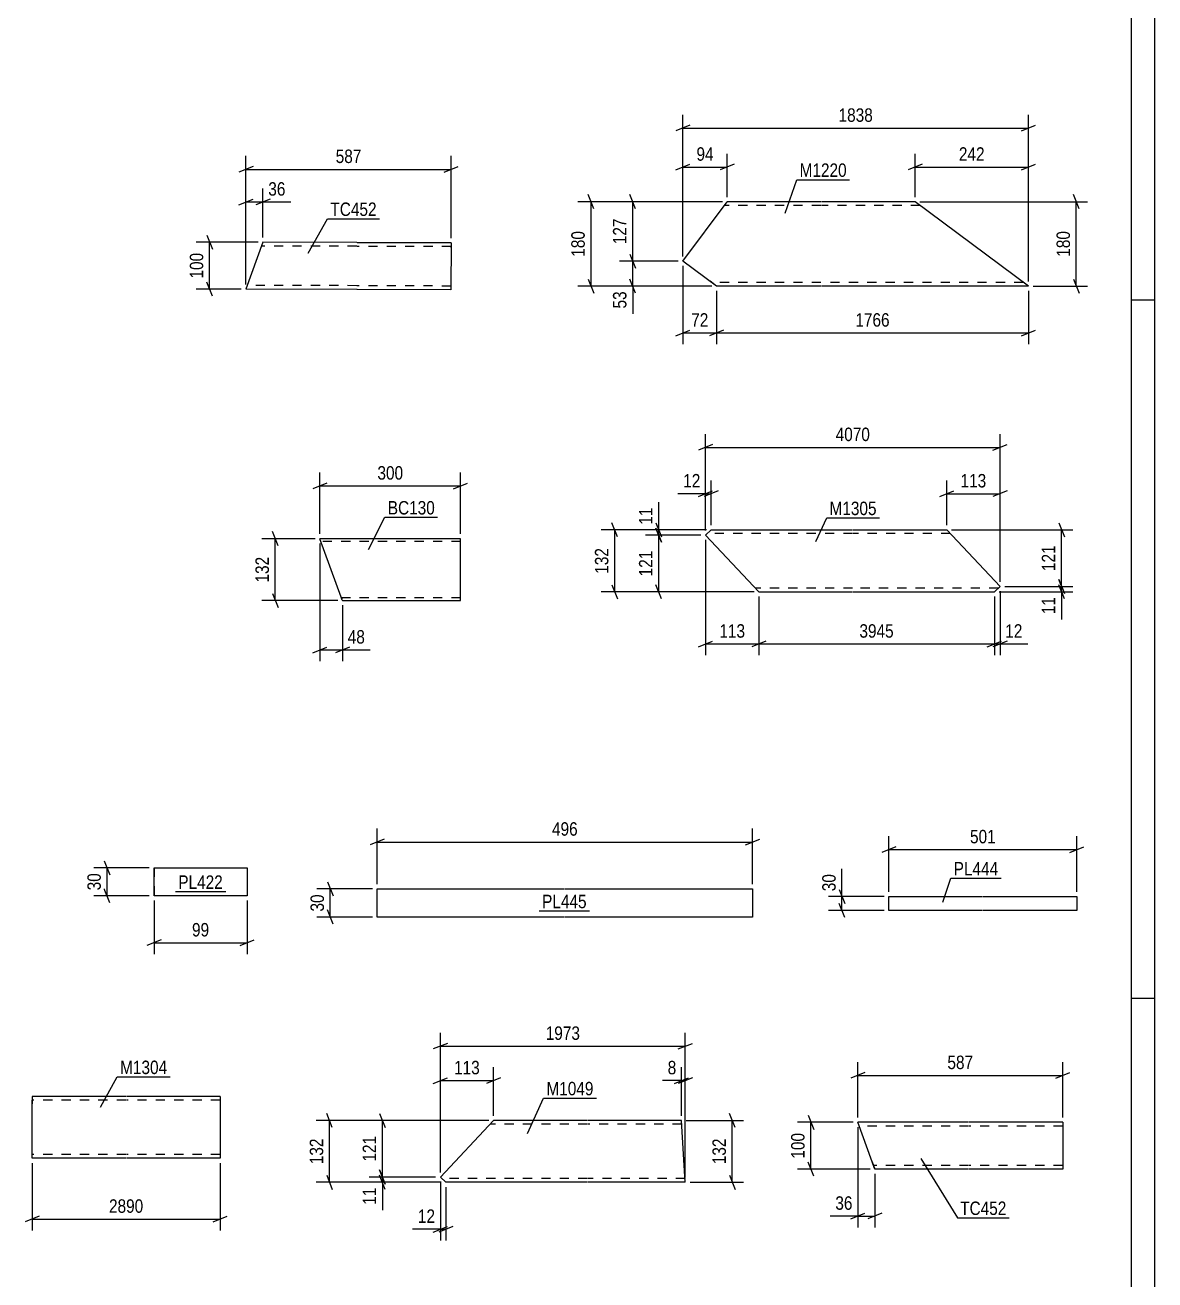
# Model space of a CAD drawing. Header units: millimetres. Extents: x 0 to 1189, y 0 to 841.
# Drawn here: x 948 to 1189, y 387 to 654.6 of the extents above; entities that cross this region are included whole.
import ezdxf

# ---------------------------------------------------------------- set-up
doc = ezdxf.new("R2010")
doc.units = ezdxf.units.MM
doc.linetypes.add('DXK_LINE_DOT2', pattern=[3.9198, 1.9599, -1.9599])
doc.styles.add('Arial Narrow', font='ARIALN.TTF', dxfattribs={"height": 0.2})

# ---------------------------------------------------------------- blocks, each defined once
blk = doc.blocks.new('Unknown-814738513-1135')
at = {"color": 5, "linetype": 'Continuous'}
for p, q in [((1189, 0), (1189, 841)), ((1184, 5), (1184, 836)), ((1189, 596), (1184, 596)), ((1189, 447), (1184, 447))]:
    blk.add_line(p, q, dxfattribs=at)
blk = doc.blocks.new('Part-814738513-17698 - 17669')
at = {"color": 2, "linetype": 'Continuous'}
for p, q in [((1149.25, 420.63), (1125.61, 420.63)), ((1128.67, 412.23), (1125.61, 420.63)), ((1169.35, 420.63), (1149.35, 420.63)), ((1169.35, 420.63), (1169.35, 420.51)), ((1169.35, 420.51), (1169.35, 410.63)), ((1128.67, 412.23), (1129.25, 410.63)), ((1149.25, 410.63), (1129.25, 410.63)), ((1169.35, 410.63), (1149.35, 410.63))]:
    blk.add_line(p, q, dxfattribs=at)
at = {"color": 7, "linetype": 'DXK_LINE_DOT2'}
for p, q in [((1149.25, 419.83), (1125.9, 419.83)), ((1169.35, 419.83), (1149.35, 419.83)), ((1129.21, 410.75), (1128.67, 412.23)), ((1128.96, 411.43), (1128.94, 411.49)), ((1149.25, 411.43), (1128.96, 411.43)), ((1169.35, 411.43), (1149.35, 411.43)), ((1169.35, 411.43), (1169.35, 411.49))]:
    blk.add_line(p, q, dxfattribs=at)
blk = doc.blocks.new('Part-814738513-7806 - 7799')
at = {"color": 2, "linetype": 'Continuous'}
for p, q in [((998.74, 608.31), (995.11, 598.32)), ((1018.74, 608.26), (998.74, 608.31)), ((1038.86, 608.18), (1018.84, 608.23)), ((1038.86, 608.18), (1038.84, 598.18)), ((1018.74, 598.26), (995.11, 598.32)), ((1038.84, 598.18), (1018.84, 598.23))]:
    blk.add_line(p, q, dxfattribs=at)
at = {"color": 7, "linetype": 'DXK_LINE_DOT2'}
for p, q in [((998.43, 607.45), (998.45, 607.51)), ((1018.74, 607.46), (998.45, 607.51)), ((998.37, 607.28), (998.39, 607.33)), ((1038.86, 607.38), (1018.84, 607.43)), ((1038.86, 607.32), (1038.86, 607.38)), ((1038.86, 607.14), (1038.86, 607.19)), ((1018.74, 599.06), (995.4, 599.12)), ((1038.85, 598.98), (1018.84, 599.03))]:
    blk.add_line(p, q, dxfattribs=at)
blk = doc.blocks.new('Part-814738513-7669 - 7663')
at = {"color": 2, "linetype": 'Continuous'}
for p, q in [((1040.89, 545.1), (1010.89, 545.1)), ((1015.43, 532.64), (1010.89, 545.1)), ((1040.89, 531.9), (1040.89, 545.1)), ((1015.66, 531.99), (1015.43, 532.64)), ((1015.66, 531.99), (1015.7, 531.9)), ((1015.7, 531.9), (1040.89, 531.9))]:
    blk.add_line(p, q, dxfattribs=at)
at = {"color": 7, "linetype": 'DXK_LINE_DOT2'}
for p, q in [((1040.89, 544.5), (1011.11, 544.5)), ((1015.43, 532.64), (1015.57, 532.25)), ((1015.48, 532.5), (1015.46, 532.54)), ((1040.89, 532.5), (1015.48, 532.5)), ((1040.89, 532.5), (1040.89, 532.54))]:
    blk.add_line(p, q, dxfattribs=at)
blk = doc.blocks.new('Part-814738513-6890 - 6884')
at = {"color": 2, "linetype": 'Continuous'}
for p, q in [((949.49, 426.15), (949.49, 424.55)), ((969.49, 426.15), (949.49, 426.15)), ((989.59, 426.15), (969.59, 426.15)), ((989.59, 426.15), (989.59, 424.55)), ((949.49, 413.94), (949.49, 424.55)), ((989.59, 424.55), (989.59, 412.95)), ((949.49, 413.07), (949.49, 413.94)), ((949.49, 412.95), (949.49, 413.07)), ((969.49, 412.95), (949.49, 412.95)), ((989.59, 412.95), (969.59, 412.95))]:
    blk.add_line(p, q, dxfattribs=at)
at = {"color": 7, "linetype": 'DXK_LINE_DOT2'}
for p, q in [((989.59, 426.03), (989.59, 424.55)), ((969.49, 425.35), (949.49, 425.35)), ((949.49, 425.29), (949.49, 425.35)), ((949.49, 425.16), (949.49, 425.29)), ((949.49, 425.11), (949.49, 425.16)), ((949.49, 424.55), (949.49, 425.11)), ((989.59, 425.35), (969.59, 425.35)), ((989.59, 425.29), (989.59, 425.35)), ((989.59, 425.11), (989.59, 425.16)), ((949.49, 413.75), (949.49, 413.81)), ((969.49, 413.75), (949.49, 413.75)), ((949.49, 412.95), (949.49, 413.07)), ((989.59, 413.75), (969.59, 413.75))]:
    blk.add_line(p, q, dxfattribs=at)
blk = doc.blocks.new('Part-814738513-7427 - 7423')
at = {"color": 2, "linetype": 'Continuous'}
for p, q in [((975.49, 468.92), (975.49, 474.92)), ((975.49, 474.92), (975.49, 474.92)), ((975.49, 474.92), (995.36, 474.92)), ((995.36, 474.92), (995.36, 468.92)), ((975.49, 468.92), (975.49, 468.92)), ((995.36, 468.92), (975.49, 468.92))]:
    blk.add_line(p, q, dxfattribs=at)
at = {"color": 7, "linetype": 'DXK_LINE_DOT2'}
for p, q in [((975.49, 474.92), (975.49, 468.92)), ((995.36, 474.92), (995.36, 474.92)), ((995.36, 474.92), (995.36, 468.92)), ((995.36, 468.92), (995.36, 468.92))]:
    blk.add_line(p, q, dxfattribs=at)
blk = doc.blocks.new('Part-814738513-1690 - 1674')
at = {"color": 2, "linetype": 'Continuous'}
for p, q in [((1094.36, 546.97), (1093.16, 545.84)), ((1094.36, 546.97), (1124.51, 546.97)), ((1124.61, 546.97), (1144.61, 546.97)), ((1144.61, 546.97), (1155.96, 534.9)), ((1093.16, 545.84), (1104.51, 533.77)), ((1104.51, 533.77), (1124.51, 533.77)), ((1124.61, 533.77), (1154.75, 533.77)), ((1155.96, 534.9), (1154.75, 533.77))]:
    blk.add_line(p, q, dxfattribs=at)
at = {"color": 7, "linetype": 'DXK_LINE_DOT2'}
for p, q in [((1124.51, 546.17), (1093.51, 546.17)), ((1145.36, 546.17), (1124.61, 546.17)), ((1124.51, 534.57), (1103.75, 534.57)), ((1155.6, 534.57), (1124.61, 534.57))]:
    blk.add_line(p, q, dxfattribs=at)
blk = doc.blocks.new('Part-814738513-1244 - 1226')
at = {"color": 2, "linetype": 'Continuous'}
for p, q in [((1036.57, 408.96), (1047.92, 421.03)), ((1067.92, 421.03), (1047.92, 421.03)), ((1088.02, 421.03), (1068.02, 421.03)), ((1088.83, 407.83), (1088.02, 421.03)), ((1037.77, 407.83), (1036.57, 408.96)), ((1067.92, 407.83), (1037.77, 407.83)), ((1088.83, 407.83), (1068.02, 407.83))]:
    blk.add_line(p, q, dxfattribs=at)
at = {"color": 7, "linetype": 'DXK_LINE_DOT2'}
for p, q in [((1067.92, 420.23), (1047.17, 420.23)), ((1088.07, 420.23), (1068.02, 420.23)), ((1067.92, 408.63), (1036.92, 408.63)), ((1088.78, 408.63), (1068.02, 408.63)), ((1088.78, 408.63), (1088.78, 408.69))]:
    blk.add_line(p, q, dxfattribs=at)
blk = doc.blocks.new('Part-814738513-3129 - 3113')
at = {"color": 2, "linetype": 'Continuous'}
for p, q in [((1088.32, 604.31), (1097.75, 616.97)), ((1117.75, 616.97), (1097.75, 616.97)), ((1137.85, 616.97), (1117.85, 616.97)), ((1162.02, 598.97), (1137.85, 616.97)), ((1095.49, 598.97), (1088.32, 604.31)), ((1117.75, 598.97), (1095.49, 598.97)), ((1162.02, 598.97), (1117.85, 598.97))]:
    blk.add_line(p, q, dxfattribs=at)
at = {"color": 7, "linetype": 'DXK_LINE_DOT2'}
for p, q in [((1117.75, 616.17), (1097.15, 616.17)), ((1138.92, 616.17), (1117.85, 616.17)), ((1095.49, 598.97), (1094.1, 600)), ((1117.75, 599.77), (1094.41, 599.77)), ((1160.95, 599.77), (1117.85, 599.77))]:
    blk.add_line(p, q, dxfattribs=at)
blk = doc.blocks.new('Part-814738513-7732 - 7728')
at = {"color": 2, "linetype": 'Continuous'}
for p, q in [((1023.09, 464.41), (1023.09, 470.41)), ((1023.09, 470.41), (1063.09, 470.41)), ((1063.19, 470.41), (1103.19, 470.41)), ((1103.19, 470.41), (1103.19, 464.41)), ((1063.09, 464.41), (1023.09, 464.41)), ((1103.19, 464.41), (1063.19, 464.41))]:
    blk.add_line(p, q, dxfattribs=at)
blk = doc.blocks.new('Part-814738513-7755 - 7749')
at = {"color": 2, "linetype": 'Continuous'}
for p, q in [((1132.25, 465.78), (1132.25, 468.78)), ((1132.25, 468.78), (1152.25, 468.78)), ((1152.35, 468.78), (1172.35, 468.78)), ((1172.35, 468.78), (1172.35, 465.78)), ((1152.25, 465.78), (1132.25, 465.78)), ((1172.35, 465.78), (1152.35, 465.78))]:
    blk.add_line(p, q, dxfattribs=at)
blk = doc.blocks.new('StraightDimension-814738513-17823 - 17669')
at = {"color": 7, "linetype": 'Continuous'}
for p, q in [((1125.61, 419.63), (1125.61, 398.23)), ((1129.25, 409.63), (1129.25, 398.23)), ((1124.11, 400.03), (1127.11, 401.23)), ((1125.61, 400.63), (1129.25, 400.63)), ((1130.75, 401.23), (1127.75, 400.03))]:
    blk.add_line(p, q, dxfattribs=at)
at = {"color": 0}
blk.add_wipeout([(1125.09, 401.38), (1125.09, 405.58), (1120.23, 405.58), (1120.23, 401.38)], dxfattribs=at)
at = {"color": 7, "linetype": 'Continuous'}
blk.add_line((1125.61, 400.63), (1119.7, 400.63), dxfattribs=at)
blk.add_line((1125.61, 400.63), (1119.7, 400.63), dxfattribs=at)
at = {"color": 3, "style": 'Arial Narrow'}
blk.add_text('36', height=2.863, dxfattribs=at).set_placement((1120.83, 401.98))
blk = doc.blocks.new('StraightDimension-814738513-17827 - 17669')
at = {"color": 7, "linetype": 'Continuous'}
for p, q in [((1124.61, 420.63), (1112.76, 420.63)), ((1115.01, 422.13), (1116.21, 419.13)), ((1115.61, 410.63), (1115.61, 420.63)), ((1116.21, 409.13), (1115.01, 412.13)), ((1128.25, 410.63), (1112.76, 410.63))]:
    blk.add_line(p, q, dxfattribs=at)
at = {"color": 0}
blk.add_wipeout([(1114.86, 418.97), (1110.66, 418.97), (1110.66, 412.28), (1114.86, 412.28)], dxfattribs=at)
at = {"color": 3, "style": 'Arial Narrow'}
blk.add_text('100', height=2.863, rotation=90.0002, dxfattribs=at).set_placement((1114.26, 412.88))
blk = doc.blocks.new('StraightDimension-814738513-17833 - 17669')
at = {"color": 7, "linetype": 'Continuous'}
for p, q in [((1127.11, 431.23), (1124.11, 430.03)), ((1125.61, 421.63), (1125.61, 433.48)), ((1167.85, 430.03), (1170.85, 431.23)), ((1169.35, 421.63), (1169.35, 433.48)), ((1125.61, 430.63), (1169.35, 430.63))]:
    blk.add_line(p, q, dxfattribs=at)
at = {"color": 0}
blk.add_wipeout([(1150.82, 431.38), (1150.82, 435.58), (1144.14, 435.58), (1144.14, 431.38)], dxfattribs=at)
at = {"color": 3, "style": 'Arial Narrow'}
blk.add_text('587', height=2.863, dxfattribs=at).set_placement((1144.74, 431.98))
blk = doc.blocks.new('StraightDimension-814738513-7827 - 7799')
at = {"color": 7, "linetype": 'Continuous'}
for p, q in [((995.11, 599.32), (995.11, 619.76)), ((998.74, 609.31), (998.74, 619.76)), ((993.61, 616.31), (996.61, 617.51)), ((995.11, 616.91), (998.74, 616.91)), ((1000.24, 617.51), (997.24, 616.31))]:
    blk.add_line(p, q, dxfattribs=at)
at = {"color": 0}
blk.add_wipeout([(1004.13, 617.66), (1004.13, 621.86), (999.27, 621.86), (999.27, 617.66)], dxfattribs=at)
at = {"color": 7, "linetype": 'Continuous'}
blk.add_line((998.74, 616.91), (1004.65, 616.91), dxfattribs=at)
blk.add_line((998.74, 616.91), (1004.65, 616.91), dxfattribs=at)
at = {"color": 3, "style": 'Arial Narrow'}
blk.add_text('36', height=2.863, dxfattribs=at).set_placement((999.87, 618.26))
blk = doc.blocks.new('StraightDimension-814738513-7809 - 7799')
at = {"color": 7, "linetype": 'Continuous'}
for p, q in [((997.74, 608.31), (984.49, 608.31)), ((986.74, 609.81), (987.94, 606.81)), ((987.34, 598.32), (987.34, 608.31)), ((987.94, 596.82), (986.74, 599.82)), ((994.11, 598.32), (984.49, 598.32))]:
    blk.add_line(p, q, dxfattribs=at)
at = {"color": 0}
blk.add_wipeout([(986.59, 606.66), (982.39, 606.66), (982.39, 599.98), (986.59, 599.98)], dxfattribs=at)
at = {"color": 3, "style": 'Arial Narrow'}
blk.add_text('100', height=2.863, rotation=90.0002, dxfattribs=at).set_placement((985.99, 600.58))
blk = doc.blocks.new('StraightDimension-814738513-7845 - 7799')
at = {"color": 7, "linetype": 'Continuous'}
for p, q in [((995.11, 599.32), (995.11, 626.72)), ((1038.87, 609.18), (1038.87, 626.72)), ((996.61, 624.47), (993.61, 623.27)), ((995.11, 623.87), (1038.87, 623.87)), ((1037.37, 623.27), (1040.37, 624.47))]:
    blk.add_line(p, q, dxfattribs=at)
at = {"color": 0}
blk.add_wipeout([(1020.33, 624.62), (1020.33, 628.82), (1013.65, 628.82), (1013.65, 624.62)], dxfattribs=at)
at = {"color": 3, "style": 'Arial Narrow'}
blk.add_text('587', height=2.863, dxfattribs=at).set_placement((1014.25, 625.22))
blk = doc.blocks.new('StraightDimension-814738513-7672 - 7663')
at = {"color": 7, "linetype": 'Continuous'}
for p, q in [((1012.39, 556.95), (1009.39, 555.75)), ((1010.89, 546.1), (1010.89, 559.2)), ((1039.39, 555.75), (1042.39, 556.95)), ((1040.89, 546.1), (1040.89, 559.2)), ((1010.89, 556.35), (1040.89, 556.35))]:
    blk.add_line(p, q, dxfattribs=at)
at = {"color": 0}
blk.add_wipeout([(1029.24, 557.1), (1029.24, 561.3), (1022.55, 561.3), (1022.55, 557.1)], dxfattribs=at)
at = {"color": 3, "style": 'Arial Narrow'}
blk.add_text('300', height=2.863, dxfattribs=at).set_placement((1023.15, 557.7))
blk = doc.blocks.new('StraightDimension-814738513-7708 - 7663')
at = {"color": 7, "linetype": 'Continuous'}
for p, q in [((1010.89, 544.1), (1010.89, 518.98)), ((1015.7, 530.9), (1015.7, 518.98)), ((1009.39, 520.78), (1012.39, 521.98)), ((1017.2, 521.98), (1014.2, 520.78)), ((1010.89, 521.38), (1015.7, 521.38))]:
    blk.add_line(p, q, dxfattribs=at)
at = {"color": 0}
blk.add_wipeout([(1021.08, 522.13), (1021.08, 526.33), (1016.22, 526.33), (1016.22, 522.13)], dxfattribs=at)
at = {"color": 7, "linetype": 'Continuous'}
blk.add_line((1015.7, 521.38), (1021.6, 521.38), dxfattribs=at)
blk.add_line((1015.7, 521.38), (1021.6, 521.38), dxfattribs=at)
at = {"color": 3, "style": 'Arial Narrow'}
blk.add_text('48', height=2.863, dxfattribs=at).set_placement((1016.82, 522.73))
blk = doc.blocks.new('StraightDimension-814738513-7683 - 7663')
at = {"color": 7, "linetype": 'Continuous'}
for p, q in [((1001.95, 543.6), (1000.75, 546.6)), ((1009.89, 545.1), (998.5, 545.1)), ((1001.35, 531.9), (1001.35, 545.1)), ((1000.75, 533.4), (1001.95, 530.4)), ((1014.7, 531.9), (998.5, 531.9))]:
    blk.add_line(p, q, dxfattribs=at)
at = {"color": 0}
blk.add_wipeout([(1000.6, 541.84), (996.4, 541.84), (996.4, 535.15), (1000.6, 535.15)], dxfattribs=at)
at = {"color": 3, "style": 'Arial Narrow'}
blk.add_text('132', height=2.863, rotation=90.0002, dxfattribs=at).set_placement((1000, 535.75))
blk = doc.blocks.new('StraightDimension-814738513-6893 - 6884')
at = {"color": 7, "linetype": 'Continuous'}
for p, q in [((949.49, 411.95), (949.49, 397.59)), ((989.59, 411.95), (989.59, 397.59)), ((950.99, 400.59), (947.99, 399.39)), ((949.49, 399.99), (989.59, 399.99)), ((988.09, 399.39), (991.09, 400.59))]:
    blk.add_line(p, q, dxfattribs=at)
at = {"color": 0}
blk.add_wipeout([(973.8, 400.74), (973.8, 404.94), (965.29, 404.94), (965.29, 400.74)], dxfattribs=at)
at = {"color": 3, "style": 'Arial Narrow'}
blk.add_text('2890', height=2.863, dxfattribs=at).set_placement((965.89, 401.34))
blk = doc.blocks.new('StraightDimension-814738513-7429 - 7423')
at = {"color": 7, "linetype": 'Continuous'}
for p, q in [((964.89, 476.42), (966.09, 473.42)), ((974.49, 474.92), (962.64, 474.92)), ((965.49, 468.92), (965.49, 474.92)), ((974.49, 468.92), (962.64, 468.92)), ((966.09, 467.42), (964.89, 470.42))]:
    blk.add_line(p, q, dxfattribs=at)
at = {"color": 0}
blk.add_wipeout([(964.74, 474.35), (960.54, 474.35), (960.54, 469.5), (964.74, 469.5)], dxfattribs=at)
at = {"color": 3, "style": 'Arial Narrow'}
blk.add_text('30', height=2.863, rotation=90.0002, dxfattribs=at).set_placement((964.14, 470.1))
blk = doc.blocks.new('StraightDimension-814738513-7436 - 7423')
at = {"color": 7, "linetype": 'Continuous'}
for p, q in [((975.49, 467.92), (975.49, 456.52)), ((995.36, 467.92), (995.36, 456.52)), ((976.99, 459.52), (973.99, 458.32)), ((975.49, 458.92), (995.36, 458.92)), ((993.86, 458.32), (996.86, 459.52))]:
    blk.add_line(p, q, dxfattribs=at)
at = {"color": 0}
blk.add_wipeout([(987.85, 459.67), (987.85, 463.87), (983, 463.87), (983, 459.67)], dxfattribs=at)
at = {"color": 3, "style": 'Arial Narrow'}
blk.add_text('99', height=2.863, dxfattribs=at).set_placement((983.6, 460.27))
blk = doc.blocks.new('StraightDimension-814738513-1833 - 1674')
at = {"color": 7, "linetype": 'Continuous'}
for p, q in [((1093.16, 544.84), (1093.16, 520.24)), ((1104.51, 532.77), (1104.51, 520.24)), ((1091.66, 522.04), (1094.66, 523.24)), ((1093.16, 522.64), (1104.51, 522.64)), ((1106.01, 523.24), (1103.01, 522.04))]:
    blk.add_line(p, q, dxfattribs=at)
at = {"color": 0}
blk.add_wipeout([(1102.17, 523.39), (1102.17, 527.59), (1095.49, 527.59), (1095.49, 523.39)], dxfattribs=at)
at = {"color": 3, "style": 'Arial Narrow'}
blk.add_text('113', height=2.863, dxfattribs=at).set_placement((1096.09, 523.99))
blk = doc.blocks.new('StraightDimension-814738513-1793 - 1674')
at = {"color": 7, "linetype": 'Continuous'}
for p, q in [((1093.16, 546.84), (1093.16, 567.42)), ((1155.96, 535.9), (1155.96, 567.42)), ((1094.66, 565.17), (1091.66, 563.97)), ((1154.46, 563.97), (1157.46, 565.17)), ((1093.16, 564.57), (1155.96, 564.57))]:
    blk.add_line(p, q, dxfattribs=at)
at = {"color": 0}
blk.add_wipeout([(1128.81, 565.32), (1128.81, 569.52), (1120.3, 569.52), (1120.3, 565.32)], dxfattribs=at)
at = {"color": 3, "style": 'Arial Narrow'}
blk.add_text('4070', height=2.863, dxfattribs=at).set_placement((1120.9, 565.92))
blk = doc.blocks.new('StraightDimension-814738513-11604 - 1674')
at = {"color": 7, "linetype": 'Continuous'}
for p, q in [((1093.36, 546.97), (1080.31, 546.97)), ((1082.56, 548.47), (1083.76, 545.47)), ((1083.76, 544.34), (1082.56, 547.34)), ((1083.16, 545.84), (1083.16, 546.97)), ((1092.16, 545.84), (1080.31, 545.84))]:
    blk.add_line(p, q, dxfattribs=at)
at = {"color": 0}
blk.add_wipeout([(1082.41, 552.35), (1078.21, 552.35), (1078.21, 547.49), (1082.41, 547.49)], dxfattribs=at)
at = {"color": 7, "linetype": 'Continuous'}
blk.add_line((1083.16, 546.97), (1083.16, 552.87), dxfattribs=at)
blk.add_line((1083.16, 546.97), (1083.16, 552.87), dxfattribs=at)
at = {"color": 3, "style": 'Arial Narrow'}
blk.add_text('11', height=2.863, rotation=90.0002, dxfattribs=at).set_placement((1081.81, 548.09))
blk = doc.blocks.new('StraightDimension-814738513-1693 - 1674')
at = {"color": 7, "linetype": 'Continuous'}
for p, q in [((1093.16, 546.84), (1093.16, 557.53)), ((1094.36, 547.97), (1094.36, 557.53)), ((1091.66, 554.08), (1094.66, 555.28)), ((1095.86, 555.28), (1092.86, 554.08)), ((1093.16, 554.68), (1094.36, 554.68))]:
    blk.add_line(p, q, dxfattribs=at)
at = {"color": 0}
blk.add_wipeout([(1092.63, 555.43), (1092.63, 559.63), (1087.78, 559.63), (1087.78, 555.43)], dxfattribs=at)
at = {"color": 7, "linetype": 'Continuous'}
blk.add_line((1093.16, 554.68), (1087.25, 554.68), dxfattribs=at)
blk.add_line((1093.16, 554.68), (1087.25, 554.68), dxfattribs=at)
at = {"color": 3, "style": 'Arial Narrow'}
blk.add_text('12', height=2.863, dxfattribs=at).set_placement((1088.38, 556.03))
blk = doc.blocks.new('StraightDimension-814738513-1820 - 1674')
at = {"color": 7, "linetype": 'Continuous'}
for p, q in [((1154.75, 532.77), (1154.75, 520.24)), ((1155.96, 533.9), (1155.96, 520.24)), ((1153.25, 522.04), (1156.25, 523.24)), ((1157.46, 523.24), (1154.46, 522.04)), ((1154.75, 522.64), (1155.96, 522.64))]:
    blk.add_line(p, q, dxfattribs=at)
at = {"color": 0}
blk.add_wipeout([(1161.34, 523.39), (1161.34, 527.59), (1156.48, 527.59), (1156.48, 523.39)], dxfattribs=at)
at = {"color": 7, "linetype": 'Continuous'}
blk.add_line((1155.96, 522.64), (1161.86, 522.64), dxfattribs=at)
blk.add_line((1155.96, 522.64), (1161.86, 522.64), dxfattribs=at)
at = {"color": 3, "style": 'Arial Narrow'}
blk.add_text('12', height=2.863, dxfattribs=at).set_placement((1157.08, 523.99))
blk = doc.blocks.new('StraightDimension-814738513-1804 - 1674')
at = {"color": 7, "linetype": 'Continuous'}
for p, q in [((1104.51, 532.77), (1104.51, 520.24)), ((1154.75, 532.77), (1154.75, 520.24)), ((1106.01, 523.24), (1103.01, 522.04)), ((1104.51, 522.64), (1154.75, 522.64)), ((1153.25, 522.04), (1156.25, 523.24))]:
    blk.add_line(p, q, dxfattribs=at)
at = {"color": 0}
blk.add_wipeout([(1133.89, 523.39), (1133.89, 527.59), (1125.37, 527.59), (1125.37, 523.39)], dxfattribs=at)
at = {"color": 3, "style": 'Arial Narrow'}
blk.add_text('3945', height=2.863, dxfattribs=at).set_placement((1125.97, 523.99))
blk = doc.blocks.new('StraightDimension-814738513-1707 - 1674')
at = {"color": 7, "linetype": 'Continuous'}
for p, q in [((1093.36, 546.97), (1070.91, 546.97)), ((1074.36, 545.47), (1073.16, 548.47)), ((1073.76, 533.77), (1073.76, 546.97)), ((1073.16, 535.27), (1074.36, 532.27)), ((1103.51, 533.77), (1070.91, 533.77))]:
    blk.add_line(p, q, dxfattribs=at)
at = {"color": 0}
blk.add_wipeout([(1073.01, 543.71), (1068.81, 543.71), (1068.81, 537.02), (1073.01, 537.02)], dxfattribs=at)
at = {"color": 3, "style": 'Arial Narrow'}
blk.add_text('132', height=2.863, rotation=90.0002, dxfattribs=at).set_placement((1072.41, 537.62))
blk = doc.blocks.new('StraightDimension-814738513-1847 - 1674')
at = {"color": 7, "linetype": 'Continuous'}
for p, q in [((1144.61, 547.97), (1144.61, 557.53)), ((1155.96, 535.9), (1155.96, 557.53)), ((1143.11, 554.08), (1146.11, 555.28)), ((1144.61, 554.68), (1155.96, 554.68)), ((1157.46, 555.28), (1154.46, 554.08))]:
    blk.add_line(p, q, dxfattribs=at)
at = {"color": 0}
blk.add_wipeout([(1153.62, 555.43), (1153.62, 559.63), (1146.94, 559.63), (1146.94, 555.43)], dxfattribs=at)
at = {"color": 3, "style": 'Arial Narrow'}
blk.add_text('113', height=2.863, dxfattribs=at).set_placement((1147.54, 556.03))
blk = doc.blocks.new('StraightDimension-814738513-11605 - 1674')
at = {"color": 7, "linetype": 'Continuous'}
for p, q in [((1082.56, 547.34), (1083.76, 544.34)), ((1092.16, 545.84), (1080.31, 545.84)), ((1083.16, 533.77), (1083.16, 545.84)), ((1083.76, 532.27), (1082.56, 535.27)), ((1103.51, 533.77), (1080.31, 533.77))]:
    blk.add_line(p, q, dxfattribs=at)
at = {"color": 0}
blk.add_wipeout([(1082.41, 543.14), (1078.21, 543.14), (1078.21, 536.46), (1082.41, 536.46)], dxfattribs=at)
at = {"color": 3, "style": 'Arial Narrow'}
blk.add_text('121', height=2.863, rotation=90.0002, dxfattribs=at).set_placement((1081.81, 537.06))
blk = doc.blocks.new('StraightDimension-814738513-11664 - 1674')
at = {"color": 7, "linetype": 'Continuous'}
for p, q in [((1145.61, 546.97), (1171.49, 546.97)), ((1168.49, 548.47), (1169.69, 545.47)), ((1169.09, 534.9), (1169.09, 546.97)), ((1169.69, 533.4), (1168.49, 536.4)), ((1156.96, 534.9), (1171.49, 534.9))]:
    blk.add_line(p, q, dxfattribs=at)
at = {"color": 0}
blk.add_wipeout([(1168.34, 544.28), (1164.14, 544.28), (1164.14, 537.59), (1168.34, 537.59)], dxfattribs=at)
at = {"color": 3, "style": 'Arial Narrow'}
blk.add_text('121', height=2.863, rotation=90.0002, dxfattribs=at).set_placement((1167.74, 538.19))
blk = doc.blocks.new('StraightDimension-814738513-11665 - 1674')
at = {"color": 7, "linetype": 'Continuous'}
for p, q in [((1168.49, 536.4), (1169.69, 533.4)), ((1169.69, 532.27), (1168.49, 535.27)), ((1155.75, 533.77), (1171.49, 533.77)), ((1156.96, 534.9), (1171.49, 534.9)), ((1169.09, 533.77), (1169.09, 534.9))]:
    blk.add_line(p, q, dxfattribs=at)
at = {"color": 0}
blk.add_wipeout([(1168.34, 533.24), (1164.14, 533.24), (1164.14, 528.39), (1168.34, 528.39)], dxfattribs=at)
at = {"color": 7, "linetype": 'Continuous'}
blk.add_line((1169.09, 533.77), (1169.09, 527.86), dxfattribs=at)
blk.add_line((1169.09, 533.77), (1169.09, 527.86), dxfattribs=at)
at = {"color": 3, "style": 'Arial Narrow'}
blk.add_text('11', height=2.863, rotation=90.0002, dxfattribs=at).set_placement((1167.74, 528.99))
blk = doc.blocks.new('StraightDimension-814738513-1368 - 1226')
at = {"color": 7, "linetype": 'Continuous'}
for p, q in [((1046.92, 421.03), (1010.08, 421.03)), ((1013.53, 419.53), (1012.33, 422.53)), ((1012.93, 407.83), (1012.93, 421.03)), ((1036.77, 407.83), (1010.08, 407.83)), ((1012.33, 409.33), (1013.53, 406.33))]:
    blk.add_line(p, q, dxfattribs=at)
at = {"color": 0}
blk.add_wipeout([(1012.18, 417.77), (1007.98, 417.77), (1007.98, 411.09), (1012.18, 411.09)], dxfattribs=at)
at = {"color": 3, "style": 'Arial Narrow'}
blk.add_text('132', height=2.863, rotation=90.0002, dxfattribs=at).set_placement((1011.58, 411.69))
blk = doc.blocks.new('StraightDimension-814738513-1271 - 1226')
at = {"color": 7, "linetype": 'Continuous'}
for p, q in [((1089.02, 421.03), (1101.23, 421.03)), ((1099.43, 419.53), (1098.23, 422.53)), ((1098.83, 407.83), (1098.83, 421.03)), ((1089.83, 407.83), (1101.23, 407.83)), ((1098.23, 409.33), (1099.43, 406.33))]:
    blk.add_line(p, q, dxfattribs=at)
at = {"color": 0}
blk.add_wipeout([(1098.08, 417.77), (1093.88, 417.77), (1093.88, 411.09), (1098.08, 411.09)], dxfattribs=at)
at = {"color": 3, "style": 'Arial Narrow'}
blk.add_text('132', height=2.863, rotation=90.0002, dxfattribs=at).set_placement((1097.48, 411.69))
blk = doc.blocks.new('StraightDimension-814738513-1248 - 1226')
at = {"color": 7, "linetype": 'Continuous'}
for p, q in [((1088.02, 422.03), (1088.02, 432.37)), ((1088.83, 408.83), (1088.83, 432.37)), ((1086.52, 428.92), (1089.52, 430.12)), ((1090.33, 430.12), (1087.33, 428.92)), ((1088.02, 429.52), (1088.83, 429.52))]:
    blk.add_line(p, q, dxfattribs=at)
at = {"color": 0}
blk.add_wipeout([(1087.5, 430.27), (1087.5, 434.47), (1084.47, 434.47), (1084.47, 430.27)], dxfattribs=at)
at = {"color": 7, "linetype": 'Continuous'}
blk.add_line((1088.02, 429.52), (1083.94, 429.52), dxfattribs=at)
blk.add_line((1088.02, 429.52), (1083.94, 429.52), dxfattribs=at)
at = {"color": 3, "style": 'Arial Narrow'}
blk.add_text('8', height=2.86, dxfattribs=at).set_placement((1085.07, 430.87))
blk = doc.blocks.new('StraightDimension-814738513-1285 - 1226')
at = {"color": 7, "linetype": 'Continuous'}
for p, q in [((1036.57, 409.96), (1036.57, 439.72)), ((1088.83, 408.83), (1088.83, 439.72)), ((1038.07, 437.47), (1035.07, 436.27)), ((1036.57, 436.87), (1088.83, 436.87)), ((1087.33, 436.27), (1090.33, 437.47))]:
    blk.add_line(p, q, dxfattribs=at)
at = {"color": 0}
blk.add_wipeout([(1066.96, 437.62), (1066.96, 441.82), (1058.45, 441.82), (1058.45, 437.62)], dxfattribs=at)
at = {"color": 3, "style": 'Arial Narrow'}
blk.add_text('1973', height=2.863, dxfattribs=at).set_placement((1059.05, 438.22))
blk = doc.blocks.new('StraightDimension-814738513-1298 - 1226')
at = {"color": 7, "linetype": 'Continuous'}
for p, q in [((1036.57, 407.96), (1036.57, 395.43)), ((1037.77, 406.83), (1037.77, 395.43)), ((1035.07, 397.23), (1038.07, 398.43)), ((1039.27, 398.43), (1036.27, 397.23)), ((1036.57, 397.83), (1037.77, 397.83))]:
    blk.add_line(p, q, dxfattribs=at)
at = {"color": 0}
blk.add_wipeout([(1036.05, 398.58), (1036.05, 402.78), (1031.19, 402.78), (1031.19, 398.58)], dxfattribs=at)
at = {"color": 7, "linetype": 'Continuous'}
blk.add_line((1036.57, 397.83), (1030.66, 397.83), dxfattribs=at)
blk.add_line((1036.57, 397.83), (1030.66, 397.83), dxfattribs=at)
at = {"color": 3, "style": 'Arial Narrow'}
blk.add_text('12', height=2.863, dxfattribs=at).set_placement((1031.79, 399.18))
blk = doc.blocks.new('StraightDimension-814738513-1313 - 1226')
at = {"color": 7, "linetype": 'Continuous'}
for p, q in [((1036.57, 409.96), (1036.57, 432.37)), ((1047.92, 422.03), (1047.92, 432.37)), ((1035.07, 428.92), (1038.07, 430.12)), ((1036.57, 429.52), (1047.92, 429.52)), ((1049.42, 430.12), (1046.42, 428.92))]:
    blk.add_line(p, q, dxfattribs=at)
at = {"color": 0}
blk.add_wipeout([(1045.59, 430.27), (1045.59, 434.47), (1038.9, 434.47), (1038.9, 430.27)], dxfattribs=at)
at = {"color": 3, "style": 'Arial Narrow'}
blk.add_text('113', height=2.863, dxfattribs=at).set_placement((1039.5, 430.87))
blk = doc.blocks.new('StraightDimension-814738513-10918 - 1226')
at = {"color": 7, "linetype": 'Continuous'}
for p, q in [((1046.92, 421.03), (1021.37, 421.03)), ((1023.62, 422.53), (1024.82, 419.53)), ((1024.22, 408.96), (1024.22, 421.03)), ((1024.82, 407.46), (1023.62, 410.46)), ((1035.57, 408.96), (1021.37, 408.96))]:
    blk.add_line(p, q, dxfattribs=at)
at = {"color": 0}
blk.add_wipeout([(1023.47, 418.34), (1019.27, 418.34), (1019.27, 411.65), (1023.47, 411.65)], dxfattribs=at)
at = {"color": 3, "style": 'Arial Narrow'}
blk.add_text('121', height=2.863, rotation=90.0002, dxfattribs=at).set_placement((1022.87, 412.25))
blk = doc.blocks.new('StraightDimension-814738513-10919 - 1226')
at = {"color": 7, "linetype": 'Continuous'}
for p, q in [((1023.62, 410.46), (1024.82, 407.46)), ((1035.57, 408.96), (1021.37, 408.96)), ((1036.77, 407.83), (1021.37, 407.83)), ((1024.82, 406.33), (1023.62, 409.33)), ((1024.22, 407.83), (1024.22, 408.96))]:
    blk.add_line(p, q, dxfattribs=at)
at = {"color": 0}
blk.add_wipeout([(1023.47, 407.31), (1019.27, 407.31), (1019.27, 402.45), (1023.47, 402.45)], dxfattribs=at)
at = {"color": 7, "linetype": 'Continuous'}
blk.add_line((1024.22, 407.83), (1024.22, 401.92), dxfattribs=at)
blk.add_line((1024.22, 407.83), (1024.22, 401.92), dxfattribs=at)
at = {"color": 3, "style": 'Arial Narrow'}
blk.add_text('11', height=2.863, rotation=90.0002, dxfattribs=at).set_placement((1022.87, 403.05))
blk = doc.blocks.new('StraightDimension-814738513-10611 - 3113')
at = {"color": 7, "linetype": 'Continuous'}
for p, q in [((1078.21, 615.47), (1077.01, 618.47)), ((1096.75, 616.97), (1074.76, 616.97)), ((1077.61, 604.31), (1077.61, 616.97)), ((1077.01, 605.81), (1078.21, 602.81)), ((1087.32, 604.31), (1074.76, 604.31))]:
    blk.add_line(p, q, dxfattribs=at)
at = {"color": 0}
blk.add_wipeout([(1076.86, 613.98), (1072.66, 613.98), (1072.66, 607.3), (1076.86, 607.3)], dxfattribs=at)
at = {"color": 3, "style": 'Arial Narrow'}
blk.add_text('127', height=2.863, rotation=90.0002, dxfattribs=at).set_placement((1076.26, 607.9))
blk = doc.blocks.new('StraightDimension-814738513-3160 - 3113')
at = {"color": 7, "linetype": 'Continuous'}
for p, q in [((1088.32, 605.31), (1088.32, 635.51)), ((1162.02, 599.97), (1162.02, 635.51)), ((1089.82, 633.26), (1086.82, 632.06)), ((1088.32, 632.66), (1162.02, 632.66)), ((1160.52, 632.06), (1163.52, 633.26))]:
    blk.add_line(p, q, dxfattribs=at)
at = {"color": 0}
blk.add_wipeout([(1129.43, 633.41), (1129.43, 637.61), (1120.92, 637.61), (1120.92, 633.41)], dxfattribs=at)
at = {"color": 3, "style": 'Arial Narrow'}
blk.add_text('1838', height=2.863, dxfattribs=at).set_placement((1121.52, 634.01))
blk = doc.blocks.new('StraightDimension-814738513-3276 - 3113')
at = {"color": 7, "linetype": 'Continuous'}
for p, q in [((1088.32, 605.31), (1088.32, 627.21)), ((1097.75, 617.97), (1097.75, 627.21)), ((1086.82, 623.76), (1089.82, 624.96)), ((1088.32, 624.36), (1097.75, 624.36)), ((1099.25, 624.96), (1096.25, 623.76))]:
    blk.add_line(p, q, dxfattribs=at)
at = {"color": 0}
blk.add_wipeout([(1095.46, 625.11), (1095.46, 629.31), (1090.61, 629.31), (1090.61, 625.11)], dxfattribs=at)
at = {"color": 3, "style": 'Arial Narrow'}
blk.add_text('94', height=2.863, dxfattribs=at).set_placement((1091.21, 625.71))
blk = doc.blocks.new('StraightDimension-814738513-3132 - 3113')
at = {"color": 7, "linetype": 'Continuous'}
for p, q in [((1069.32, 615.47), (1068.12, 618.47)), ((1096.75, 616.97), (1065.87, 616.97)), ((1068.72, 598.97), (1068.72, 616.97)), ((1068.12, 600.47), (1069.32, 597.47)), ((1094.49, 598.97), (1065.87, 598.97))]:
    blk.add_line(p, q, dxfattribs=at)
at = {"color": 0}
blk.add_wipeout([(1067.97, 611.31), (1063.77, 611.31), (1063.77, 604.63), (1067.97, 604.63)], dxfattribs=at)
at = {"color": 3, "style": 'Arial Narrow'}
blk.add_text('180', height=2.863, rotation=90.0002, dxfattribs=at).set_placement((1067.37, 605.23))
blk = doc.blocks.new('StraightDimension-814738513-3179 - 3113')
at = {"color": 7, "linetype": 'Continuous'}
for p, q in [((1172.83, 615.47), (1171.63, 618.47)), ((1138.85, 616.97), (1174.63, 616.97)), ((1172.23, 598.97), (1172.23, 616.97)), ((1171.63, 600.47), (1172.83, 597.47)), ((1163.02, 598.97), (1174.63, 598.97))]:
    blk.add_line(p, q, dxfattribs=at)
at = {"color": 0}
blk.add_wipeout([(1171.48, 611.31), (1167.28, 611.31), (1167.28, 604.63), (1171.48, 604.63)], dxfattribs=at)
at = {"color": 3, "style": 'Arial Narrow'}
blk.add_text('180', height=2.863, rotation=90.0002, dxfattribs=at).set_placement((1170.88, 605.23))
blk = doc.blocks.new('StraightDimension-814738513-3302 - 3113')
at = {"color": 7, "linetype": 'Continuous'}
for p, q in [((1137.85, 617.97), (1137.85, 627.21)), ((1162.02, 599.97), (1162.02, 627.21)), ((1139.35, 624.96), (1136.35, 623.76)), ((1137.85, 624.36), (1162.02, 624.36)), ((1160.52, 623.76), (1163.52, 624.96))]:
    blk.add_line(p, q, dxfattribs=at)
at = {"color": 0}
blk.add_wipeout([(1153.28, 625.11), (1153.28, 629.31), (1146.59, 629.31), (1146.59, 625.11)], dxfattribs=at)
at = {"color": 3, "style": 'Arial Narrow'}
blk.add_text('242', height=2.863, dxfattribs=at).set_placement((1147.19, 625.71))
blk = doc.blocks.new('StraightDimension-814738513-10612 - 3113')
at = {"color": 7, "linetype": 'Continuous'}
for p, q in [((1077.01, 605.81), (1078.21, 602.81)), ((1087.32, 604.31), (1074.76, 604.31)), ((1077.61, 598.97), (1077.61, 604.31)), ((1078.21, 597.47), (1077.01, 600.47)), ((1094.49, 598.97), (1074.76, 598.97))]:
    blk.add_line(p, q, dxfattribs=at)
at = {"color": 0}
blk.add_wipeout([(1076.86, 598.45), (1072.66, 598.45), (1072.66, 593.59), (1076.86, 593.59)], dxfattribs=at)
at = {"color": 7, "linetype": 'Continuous'}
blk.add_line((1077.61, 598.97), (1077.61, 593.06), dxfattribs=at)
blk.add_line((1077.61, 598.97), (1077.61, 593.06), dxfattribs=at)
at = {"color": 3, "style": 'Arial Narrow'}
blk.add_text('53', height=2.863, rotation=90.0002, dxfattribs=at).set_placement((1076.26, 594.19))
blk = doc.blocks.new('StraightDimension-814738513-14796 - 3113')
at = {"color": 7, "linetype": 'Continuous'}
for p, q in [((1095.49, 597.97), (1095.49, 586.57)), ((1162.02, 597.97), (1162.02, 586.57)), ((1096.99, 589.57), (1093.99, 588.37)), ((1095.49, 588.97), (1162.02, 588.97)), ((1160.52, 588.37), (1163.52, 589.57))]:
    blk.add_line(p, q, dxfattribs=at)
at = {"color": 0}
blk.add_wipeout([(1133.01, 589.72), (1133.01, 593.92), (1124.5, 593.92), (1124.5, 589.72)], dxfattribs=at)
at = {"color": 3, "style": 'Arial Narrow'}
blk.add_text('1766', height=2.863, dxfattribs=at).set_placement((1125.1, 590.32))
blk = doc.blocks.new('StraightDimension-814738513-14797 - 3113')
at = {"color": 7, "linetype": 'Continuous'}
for p, q in [((1088.32, 603.31), (1088.32, 586.57)), ((1095.49, 597.97), (1095.49, 586.57)), ((1086.82, 588.37), (1089.82, 589.57)), ((1088.32, 588.97), (1095.49, 588.97)), ((1096.99, 589.57), (1093.99, 588.37))]:
    blk.add_line(p, q, dxfattribs=at)
at = {"color": 0}
blk.add_wipeout([(1094.33, 589.72), (1094.33, 593.92), (1089.48, 593.92), (1089.48, 589.72)], dxfattribs=at)
at = {"color": 3, "style": 'Arial Narrow'}
blk.add_text('72', height=2.863, dxfattribs=at).set_placement((1090.08, 590.32))
blk = doc.blocks.new('StraightDimension-814738513-7734 - 7728')
at = {"color": 7, "linetype": 'Continuous'}
for p, q in [((1023.09, 471.41), (1023.09, 483.26)), ((1103.19, 471.41), (1103.19, 483.26)), ((1024.59, 481.01), (1021.59, 479.81)), ((1023.09, 480.41), (1103.19, 480.41)), ((1101.69, 479.81), (1104.69, 481.01))]:
    blk.add_line(p, q, dxfattribs=at)
at = {"color": 0}
blk.add_wipeout([(1066.48, 481.16), (1066.48, 485.36), (1059.79, 485.36), (1059.79, 481.16)], dxfattribs=at)
at = {"color": 3, "style": 'Arial Narrow'}
blk.add_text('496', height=2.863, dxfattribs=at).set_placement((1060.39, 481.76))
blk = doc.blocks.new('StraightDimension-814738513-7739 - 7728')
at = {"color": 7, "linetype": 'Continuous'}
for p, q in [((1012.49, 471.91), (1013.69, 468.91)), ((1022.09, 470.41), (1010.24, 470.41)), ((1013.09, 464.41), (1013.09, 470.41)), ((1013.69, 462.91), (1012.49, 465.91)), ((1022.09, 464.41), (1010.24, 464.41))]:
    blk.add_line(p, q, dxfattribs=at)
at = {"color": 0}
blk.add_wipeout([(1012.34, 469.84), (1008.14, 469.84), (1008.14, 464.98), (1012.34, 464.98)], dxfattribs=at)
at = {"color": 3, "style": 'Arial Narrow'}
blk.add_text('30', height=2.863, rotation=90.0002, dxfattribs=at).set_placement((1011.74, 465.58))
blk = doc.blocks.new('StraightDimension-814738513-7758 - 7749')
at = {"color": 7, "linetype": 'Continuous'}
for p, q in [((1133.75, 479.38), (1130.75, 478.18)), ((1132.25, 469.78), (1132.25, 481.63)), ((1170.85, 478.18), (1173.85, 479.38)), ((1172.35, 469.78), (1172.35, 481.63)), ((1132.25, 478.78), (1172.35, 478.78))]:
    blk.add_line(p, q, dxfattribs=at)
at = {"color": 0}
blk.add_wipeout([(1155.64, 479.53), (1155.64, 483.73), (1148.96, 483.73), (1148.96, 479.53)], dxfattribs=at)
at = {"color": 3, "style": 'Arial Narrow'}
blk.add_text('501', height=2.863, dxfattribs=at).set_placement((1149.56, 480.13))
blk = doc.blocks.new('StraightDimension-814738513-7763 - 7749')
at = {"color": 7, "linetype": 'Continuous'}
for p, q in [((1131.25, 468.78), (1119.4, 468.78)), ((1121.65, 470.28), (1122.85, 467.28)), ((1122.25, 465.78), (1122.25, 468.78)), ((1131.25, 465.78), (1119.4, 465.78)), ((1122.85, 464.28), (1121.65, 467.28))]:
    blk.add_line(p, q, dxfattribs=at)
at = {"color": 0}
blk.add_wipeout([(1121.5, 474.16), (1117.3, 474.16), (1117.3, 469.31), (1121.5, 469.31)], dxfattribs=at)
at = {"color": 7, "linetype": 'Continuous'}
blk.add_line((1122.25, 468.78), (1122.25, 474.69), dxfattribs=at)
blk.add_line((1122.25, 468.78), (1122.25, 474.69), dxfattribs=at)
at = {"color": 3, "style": 'Arial Narrow'}
blk.add_text('30', height=2.863, rotation=90.0002, dxfattribs=at).set_placement((1120.9, 469.91))
blk = doc.blocks.new('Mark-814738513-17930 - 17669')
at = {"color": 0}
blk.add_wipeout([(1157.32, 400.87), (1157.32, 403.87), (1147.46, 403.87), (1147.46, 400.87)], dxfattribs=at)
blk.add_wipeout([(1157.32, 400.87), (1157.32, 403.87), (1147.46, 403.87), (1147.46, 400.87)], dxfattribs=at)
at = {"color": 30, "linetype": 'Continuous'}
for p, q in [((1139.07, 412.94), (1146.86, 400.27)), ((1146.86, 400.27), (1157.92, 400.27))]:
    blk.add_line(p, q, dxfattribs=at)
at = {"color": 3, "style": 'Arial Narrow'}
blk.add_text('TC452', height=2.863, dxfattribs=at).set_placement((1147.46, 400.87))
blk = doc.blocks.new('Mark-814738513-7802 - 7799')
at = {"color": 0}
blk.add_wipeout([(1022.98, 613.93), (1022.98, 616.93), (1013.12, 616.93), (1013.12, 613.93)], dxfattribs=at)
blk.add_wipeout([(1022.98, 613.93), (1022.98, 616.93), (1013.12, 616.93), (1013.12, 613.93)], dxfattribs=at)
at = {"color": 30, "linetype": 'Continuous'}
for p, q in [((1008.41, 606), (1012.52, 613.33)), ((1012.52, 613.33), (1023.58, 613.33))]:
    blk.add_line(p, q, dxfattribs=at)
at = {"color": 3, "style": 'Arial Narrow'}
blk.add_text('TC452', height=2.863, dxfattribs=at).set_placement((1013.12, 613.93))
blk = doc.blocks.new('Mark-814738513-7665 - 7663')
at = {"color": 0}
blk.add_wipeout([(1035.4, 550.26), (1035.4, 553.26), (1025.36, 553.26), (1025.36, 550.26)], dxfattribs=at)
blk.add_wipeout([(1035.4, 550.26), (1035.4, 553.26), (1025.36, 553.26), (1025.36, 550.26)], dxfattribs=at)
at = {"color": 30, "linetype": 'Continuous'}
for p, q in [((1021.22, 542.82), (1024.76, 549.66)), ((1024.76, 549.66), (1036, 549.66))]:
    blk.add_line(p, q, dxfattribs=at)
at = {"color": 3, "style": 'Arial Narrow'}
blk.add_text('BC130', height=2.863, dxfattribs=at).set_placement((1025.36, 550.26))
blk = doc.blocks.new('Mark-814738513-6886 - 6884')
at = {"color": 0}
blk.add_wipeout([(978.31, 430.92), (978.31, 433.92), (968.26, 433.92), (968.26, 430.92)], dxfattribs=at)
blk.add_wipeout([(978.31, 430.92), (978.31, 433.92), (968.26, 433.92), (968.26, 430.92)], dxfattribs=at)
at = {"color": 30, "linetype": 'Continuous'}
for p, q in [((964.05, 423.86), (967.66, 430.32)), ((967.66, 430.32), (978.91, 430.32))]:
    blk.add_line(p, q, dxfattribs=at)
at = {"color": 3, "style": 'Arial Narrow'}
blk.add_text('M1304', height=2.863, dxfattribs=at).set_placement((968.26, 430.92))
blk = doc.blocks.new('Mark-814738513-7425 - 7423')
at = {"color": 0}
blk.add_wipeout([(990.18, 470.42), (990.18, 473.42), (980.67, 473.42), (980.67, 470.42)], dxfattribs=at)
blk.add_wipeout([(990.18, 470.42), (990.18, 473.42), (980.67, 473.42), (980.67, 470.42)], dxfattribs=at)
at = {"color": 30, "linetype": 'Continuous'}
blk.add_line((980.07, 469.82), (990.78, 469.82), dxfattribs=at)
at = {"color": 3, "style": 'Arial Narrow'}
blk.add_text('PL422', height=2.863, dxfattribs=at).set_placement((980.67, 470.42))
blk = doc.blocks.new('Mark-814738513-1686 - 1674')
at = {"color": 0}
blk.add_wipeout([(1129.64, 550.13), (1129.64, 553.13), (1119.59, 553.13), (1119.59, 550.13)], dxfattribs=at)
blk.add_wipeout([(1129.64, 550.13), (1129.64, 553.13), (1119.59, 553.13), (1119.59, 550.13)], dxfattribs=at)
at = {"color": 30, "linetype": 'Continuous'}
for p, q in [((1116.66, 544.47), (1118.99, 549.53)), ((1118.99, 549.53), (1130.24, 549.53))]:
    blk.add_line(p, q, dxfattribs=at)
at = {"color": 3, "style": 'Arial Narrow'}
blk.add_text('M1305', height=2.863, dxfattribs=at).set_placement((1119.59, 550.13))
blk = doc.blocks.new('Mark-814738513-1239 - 1226')
at = {"color": 0}
blk.add_wipeout([(1069.26, 426.39), (1069.26, 429.39), (1059.2, 429.39), (1059.2, 426.39)], dxfattribs=at)
blk.add_wipeout([(1069.26, 426.39), (1069.26, 429.39), (1059.2, 429.39), (1059.2, 426.39)], dxfattribs=at)
at = {"color": 30, "linetype": 'Continuous'}
for p, q in [((1055.14, 418.24), (1058.6, 425.79)), ((1058.6, 425.79), (1069.86, 425.79))]:
    blk.add_line(p, q, dxfattribs=at)
at = {"color": 3, "style": 'Arial Narrow'}
blk.add_text('M1049', height=2.863, dxfattribs=at).set_placement((1059.2, 426.39))
blk = doc.blocks.new('Mark-814738513-3125 - 3113')
at = {"color": 0}
blk.add_wipeout([(1123.26, 622.26), (1123.26, 625.26), (1113.21, 625.26), (1113.21, 622.26)], dxfattribs=at)
blk.add_wipeout([(1123.26, 622.26), (1123.26, 625.26), (1113.21, 625.26), (1113.21, 622.26)], dxfattribs=at)
at = {"color": 30, "linetype": 'Continuous'}
for p, q in [((1110.1, 614.55), (1112.61, 621.66)), ((1112.61, 621.66), (1123.86, 621.66))]:
    blk.add_line(p, q, dxfattribs=at)
at = {"color": 3, "style": 'Arial Narrow'}
blk.add_text('M1220', height=2.863, dxfattribs=at).set_placement((1113.21, 622.26))
blk = doc.blocks.new('Mark-814738513-7730 - 7728')
at = {"color": 0}
blk.add_wipeout([(1067.78, 466.3), (1067.78, 469.3), (1058.28, 469.3), (1058.28, 466.3)], dxfattribs=at)
blk.add_wipeout([(1067.78, 466.3), (1067.78, 469.3), (1058.28, 469.3), (1058.28, 466.3)], dxfattribs=at)
at = {"color": 30, "linetype": 'Continuous'}
blk.add_line((1057.68, 465.7), (1068.38, 465.7), dxfattribs=at)
at = {"color": 3, "style": 'Arial Narrow'}
blk.add_text('PL445', height=2.863, dxfattribs=at).set_placement((1058.28, 466.3))
blk = doc.blocks.new('Mark-814738513-7751 - 7749')
at = {"color": 0}
blk.add_wipeout([(1155.58, 473.28), (1155.58, 476.28), (1146.07, 476.28), (1146.07, 473.28)], dxfattribs=at)
blk.add_wipeout([(1155.58, 473.28), (1155.58, 476.28), (1146.07, 476.28), (1146.07, 473.28)], dxfattribs=at)
at = {"color": 30, "linetype": 'Continuous'}
for p, q in [((1143.79, 467.57), (1145.47, 472.68)), ((1145.47, 472.68), (1156.18, 472.68))]:
    blk.add_line(p, q, dxfattribs=at)
at = {"color": 3, "style": 'Arial Narrow'}
blk.add_text('PL444', height=2.863, dxfattribs=at).set_placement((1146.07, 473.28))

msp = doc.modelspace()

# ---------------------------------------------------------------- block references
for name in ['Unknown-814738513-1135', 'Part-814738513-3129 - 3113', 'Part-814738513-7806 - 7799', 'Part-814738513-1690 - 1674', 'Part-814738513-7669 - 7663', 'Part-814738513-7427 - 7423', 'Part-814738513-7732 - 7728', 'Part-814738513-7755 - 7749', 'Part-814738513-6890 - 6884', 'Part-814738513-1244 - 1226', 'Part-814738513-17698 - 17669']:
    msp.add_blockref(name, (0, 0))

# ---------------------------------------------------------------- next in the draw order: block references
for name in ['StraightDimension-814738513-7827 - 7799', 'StraightDimension-814738513-10611 - 3113', 'StraightDimension-814738513-7672 - 7663', 'StraightDimension-814738513-7708 - 7663', 'StraightDimension-814738513-1833 - 1674', 'StraightDimension-814738513-1820 - 1674', 'StraightDimension-814738513-7734 - 7728', 'StraightDimension-814738513-7758 - 7749', 'StraightDimension-814738513-7429 - 7423', 'Mark-814738513-7425 - 7423', 'Mark-814738513-7730 - 7728', 'Mark-814738513-6886 - 6884', 'StraightDimension-814738513-1368 - 1226', 'StraightDimension-814738513-1271 - 1226', 'StraightDimension-814738513-17823 - 17669', 'Mark-814738513-17930 - 17669', 'StraightDimension-814738513-6893 - 6884']:
    msp.add_blockref(name, (0, 0))

# ---------------------------------------------------------------- next in the draw order: block references
for name in ['StraightDimension-814738513-3160 - 3113', 'StraightDimension-814738513-7809 - 7799', 'StraightDimension-814738513-1793 - 1674', 'Mark-814738513-7665 - 7663', 'StraightDimension-814738513-7683 - 7663', 'StraightDimension-814738513-1804 - 1674', 'StraightDimension-814738513-7763 - 7749', 'Mark-814738513-7751 - 7749', 'StraightDimension-814738513-7739 - 7728', 'StraightDimension-814738513-7436 - 7423', 'StraightDimension-814738513-1248 - 1226', 'StraightDimension-814738513-17827 - 17669']:
    msp.add_blockref(name, (0, 0))

# ---------------------------------------------------------------- next in the draw order: block references
for name in ['StraightDimension-814738513-3276 - 3113', 'StraightDimension-814738513-7845 - 7799', 'Mark-814738513-3125 - 3113', 'StraightDimension-814738513-3179 - 3113', 'StraightDimension-814738513-1847 - 1674', 'StraightDimension-814738513-11604 - 1674', 'Mark-814738513-1686 - 1674', 'StraightDimension-814738513-1285 - 1226', 'StraightDimension-814738513-17833 - 17669']:
    msp.add_blockref(name, (0, 0))

# ---------------------------------------------------------------- next in the draw order: block references
for name in ['StraightDimension-814738513-3302 - 3113', 'StraightDimension-814738513-3132 - 3113', 'Mark-814738513-7802 - 7799', 'StraightDimension-814738513-1693 - 1674', 'StraightDimension-814738513-11664 - 1674', 'StraightDimension-814738513-1313 - 1226', 'Mark-814738513-1239 - 1226', 'StraightDimension-814738513-1298 - 1226']:
    msp.add_blockref(name, (0, 0))

# ---------------------------------------------------------------- next in the draw order: block references
for name in ['StraightDimension-814738513-10612 - 3113', 'StraightDimension-814738513-1707 - 1674', 'StraightDimension-814738513-11665 - 1674', 'StraightDimension-814738513-10918 - 1226']:
    msp.add_blockref(name, (0, 0))

# ---------------------------------------------------------------- next in the draw order: block references
for name in ['StraightDimension-814738513-14796 - 3113', 'StraightDimension-814738513-11605 - 1674', 'StraightDimension-814738513-10919 - 1226']:
    msp.add_blockref(name, (0, 0))

# ---------------------------------------------------------------- next in the draw order: block references
msp.add_blockref('StraightDimension-814738513-14797 - 3113', (0, 0))

doc.saveas('drawing.dxf')
